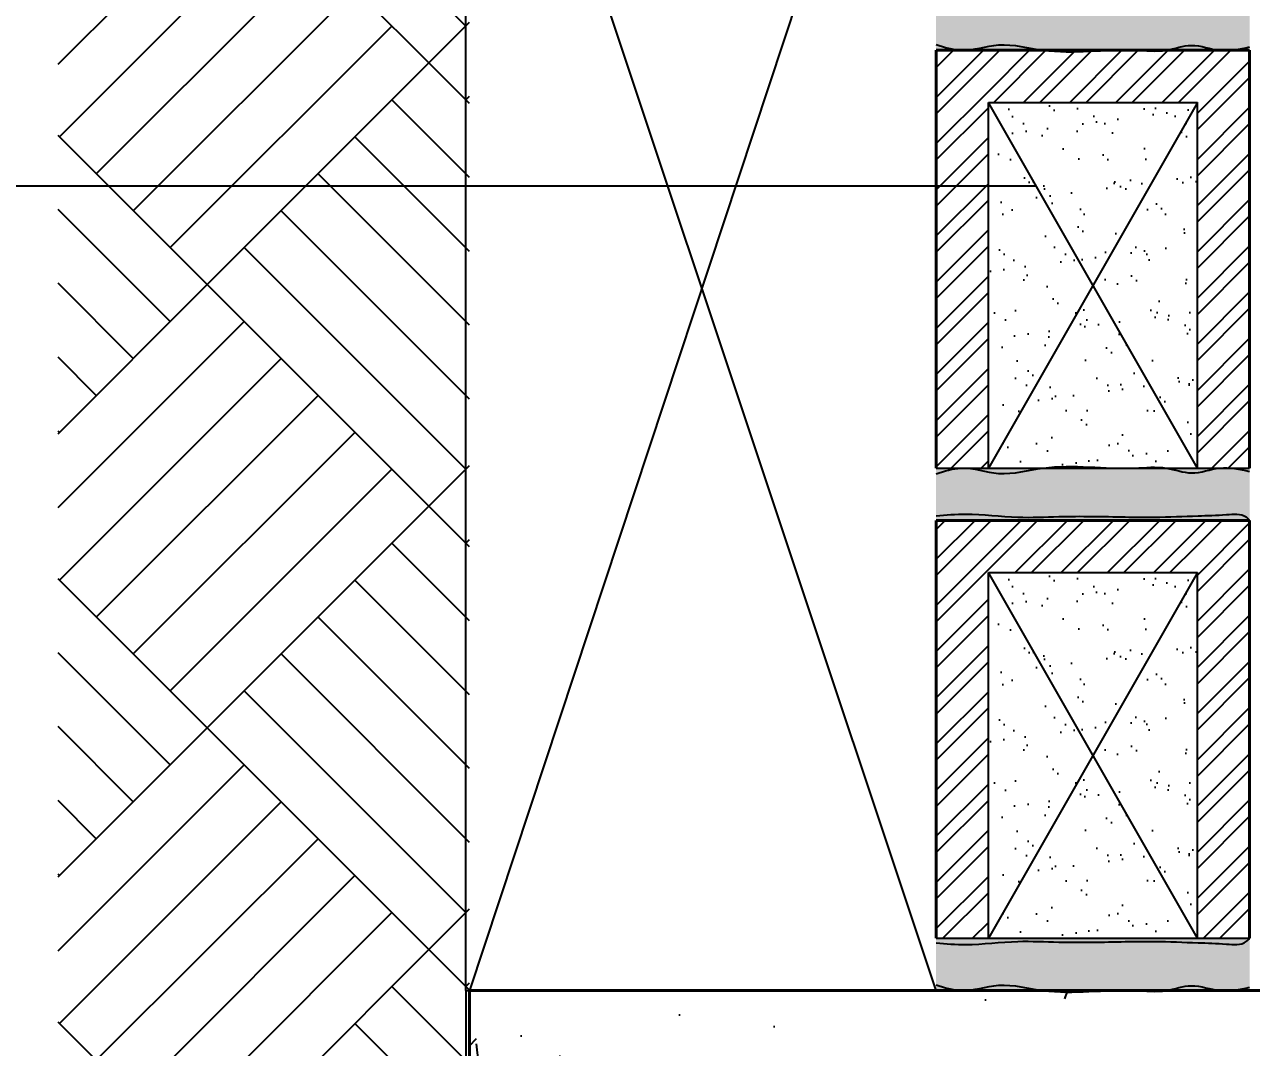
# Model space of a CAD drawing. Header units: inches. Extents: x 8351 to 42256, y 21052 to 33437.
# Drawn here: x 8616.39 to 8639.87, y 24072.47 to 24092.05 of the extents above; entities that cross this region are included whole.
import ezdxf

# ---------------------------------------------------------------- set-up
doc = ezdxf.new("R2010")
doc.units = ezdxf.units.IN
doc.header["$MEASUREMENT"] = 0
doc.styles.add('AEP', font='swisscl.ttf')
doc.dimstyles.new('IB-1', dxfattribs={"dimscale": 46, "dimtxt": 0.18, "dimasz": 0.1, "dimexe": 0.15, "dimexo": 0.0625, "dimgap": 0.09, "dimtad": 1, "dimdec": 0, "dimzin": 0, "dimdsep": 46, "dimlunit": 4, "dimtxsty": 'AEP', "dimblk": 'ARCHTICK', "dimcen": 0.09, "dimdle": 0.15, "dimclrd": 8, "dimclre": 8, "dimadec": 0, "dimazin": 0, "dimtfac": 1, "dimtdec": 0, "dimtix": 1, "dimtmove": 2, "dimatfit": 3, "dimfxl": 1, "dimtolj": 1, "dimtzin": 0, "dimarcsym": 0})
pattern_1 = [(45, (-148085.0097662437, 22322.45773360346), (-0.4419417382415922, 0.4419417382415922), []), (45, (-148085.0097662437, 22322.77023360346), (-0.4419417382415922, 0.4419417382415922), [])]

# ---------------------------------------------------------------- blocks, each defined once
blk = doc.blocks.new('_ArchTick')
at = {"color": 0, "linetype": 'ByBlock', "const_width": 0.15}
blk.add_lwpolyline([(-0.5, -0.5), (0.5, 0.5)], dxfattribs=at)
blk = doc.blocks.new('*D515')
at = {"color": 8, "lineweight": -2, "transparency": 16777216}
for p, q in [((8633.838536852714, 24070.68794799296), (8633.838536852714, 24039.09357307981)), ((8624.838536852714, 24061.68794799296), (8624.838536852714, 24039.09357307981)), ((8624.838536852714, 24045.99357307981), (8620.238536852714, 24045.99357307981)), ((8624.838536852714, 24045.99357307981), (8633.838536852714, 24045.99357307981)), ((8633.838536852714, 24045.99357307981), (8638.438536852715, 24045.99357307981))]:
    blk.add_line(p, q, dxfattribs=at)
at = {"layer": 'Defpoints', "color": 0, "transparency": 16777216}
for p in [(8633.838536852714, 24073.56294799296), (8624.838536852714, 24064.56294799296), (8633.838536852714, 24045.99357307981)]:
    blk.add_point(p, dxfattribs=at)
at = {"color": 8, "lineweight": -2, "transparency": 16777216, "xscale": 4.600000000000001, "yscale": 4.600000000000001, "zscale": 4.600000000000001}
blk.add_blockref('_ArchTick', (8624.838536852714, 24045.99357307981), dxfattribs=at)
at = {"color": 8, "lineweight": -2, "transparency": 16777216, "xscale": 4.600000000000001, "yscale": 4.600000000000001, "zscale": 4.600000000000001, "rotation": 180}
blk.add_blockref('_ArchTick', (8633.838536852714, 24045.99357307981), dxfattribs=at)
at = {"color": 0, "transparency": 16777216, "insert": (8629.338536852714, 24052.48933979017), "char_height": 4.600000000000001, "attachment_point": 5, "style": 'AEP'}
blk.add_mtext('\\A1;10"', dxfattribs=at)
blk = doc.blocks.new('*D516')
at = {"color": 8, "lineweight": -2, "transparency": 16777216}
for p, q in [((8633.838536852714, 24070.68794799296), (8633.838536852714, 24039.09357307981)), ((8639.838536852714, 24070.75109190567), (8639.838536852714, 24039.09357307981)), ((8633.838536852714, 24045.99357307981), (8629.238536852714, 24045.99357307981)), ((8633.838536852714, 24045.99357307981), (8639.838536852714, 24045.99357307981)), ((8639.838536852714, 24045.99357307981), (8644.438536852715, 24045.99357307981))]:
    blk.add_line(p, q, dxfattribs=at)
at = {"layer": 'Defpoints', "color": 0, "transparency": 16777216}
for p in [(8639.838536852714, 24073.62609190567), (8633.838536852714, 24073.56294799296), (8639.838536852714, 24045.99357307981)]:
    blk.add_point(p, dxfattribs=at)
at = {"color": 8, "lineweight": -2, "transparency": 16777216, "xscale": 4.600000000000001, "yscale": 4.600000000000001, "zscale": 4.600000000000001}
blk.add_blockref('_ArchTick', (8633.838536852714, 24045.99357307981), dxfattribs=at)
at = {"color": 8, "lineweight": -2, "transparency": 16777216, "xscale": 4.600000000000001, "yscale": 4.600000000000001, "zscale": 4.600000000000001, "rotation": 180}
blk.add_blockref('_ArchTick', (8639.838536852714, 24045.99357307981), dxfattribs=at)
at = {"color": 0, "transparency": 16777216, "insert": (8636.838536852714, 24052.48933979017), "char_height": 4.600000000000001, "attachment_point": 5, "style": 'AEP'}
blk.add_mtext('\\A1;6"', dxfattribs=at)
blk = doc.blocks.new('*D517')
at = {"color": 8, "lineweight": -2, "transparency": 16777216}
for p, q in [((8639.838536852714, 24070.75109190567), (8639.838536852714, 24039.09357307981)), ((8648.838536852714, 24070.68794799296), (8648.838536852714, 24039.09357307981)), ((8639.838536852714, 24045.99357307981), (8635.238536852714, 24045.99357307981)), ((8639.838536852714, 24045.99357307981), (8648.838536852714, 24045.99357307981)), ((8648.838536852714, 24045.99357307981), (8653.438536852715, 24045.99357307981))]:
    blk.add_line(p, q, dxfattribs=at)
at = {"layer": 'Defpoints', "color": 0, "transparency": 16777216}
for p in [(8639.838536852714, 24073.62609190567), (8648.838536852714, 24073.56294799296), (8648.838536852714, 24045.99357307981)]:
    blk.add_point(p, dxfattribs=at)
at = {"color": 8, "lineweight": -2, "transparency": 16777216, "xscale": 4.600000000000001, "yscale": 4.600000000000001, "zscale": 4.600000000000001}
blk.add_blockref('_ArchTick', (8639.838536852714, 24045.99357307981), dxfattribs=at)
at = {"color": 8, "lineweight": -2, "transparency": 16777216, "xscale": 4.600000000000001, "yscale": 4.600000000000001, "zscale": 4.600000000000001, "rotation": 180}
blk.add_blockref('_ArchTick', (8648.838536852714, 24045.99357307981), dxfattribs=at)
at = {"color": 0, "transparency": 16777216, "insert": (8644.338536852714, 24052.48933979017), "char_height": 4.600000000000001, "attachment_point": 5, "style": 'AEP'}
blk.add_mtext('\\A1;10"', dxfattribs=at)

msp = doc.modelspace()

# ---------------------------------------------------------------- hatches: boundary and pattern name
h = msp.add_hatch()
h.set_pattern_fill('AR-PARQ1', color=8, scale=0.5, angle=45, style=0)
h.set_pattern_definition([(45.00000000000001, (17648.22079408795, 92622.68794799299), (8.485281374238571, 8.881784197001252e-16), [6, -6]), (45.00000000000001, (17647.51368730676, 92623.39505477418), (8.485281374238571, 8.881784197001252e-16), [6, -6]), (45.00000000000001, (17646.80658052557, 92624.10216155538), (8.485281374238571, 8.881784197001252e-16), [6, -6]), (45.00000000000001, (17646.09947374438, 92624.80926833657), (8.485281374238571, 8.881784197001252e-16), [6, -6]), (45.00000000000001, (17645.39236696318, 92625.51637511776), (8.485281374238571, 8.881784197001252e-16), [6, -6]), (45.00000000000001, (17644.68526018199, 92626.22348189895), (8.485281374238571, 8.881784197001252e-16), [6, -6]), (45.00000000000001, (17643.9781534008, 92626.93058868014), (8.485281374238571, 8.881784197001252e-16), [6, -6]), (135, (17652.46343477511, 92626.93058868014), (-8.485281374238571, -8.881784197001252e-16), [6, -6]), (135, (17653.1705415563, 92627.63769546134), (-8.485281374238571, -8.881784197001252e-16), [6, -6]), (135, (17653.87764833749, 92628.34480224253), (-8.485281374238571, -8.881784197001252e-16), [6, -6]), (135, (17654.58475511868, 92629.05190902372), (-8.485281374238571, -8.881784197001252e-16), [6, -6]), (135, (17655.29186189987, 92629.75901580491), (-8.485281374238571, -8.881784197001252e-16), [6, -6]), (135, (17655.99896868107, 92630.4661225861), (-8.485281374238571, -8.881784197001252e-16), [6, -6]), (135, (17656.70607546226, 92631.1732293673), (-8.485281374238571, -8.881784197001252e-16), [6, -6])])
h.paths.add_polyline_path([(8617.03329408795, 24094.12544799296), (8624.90829408795, 24094.12544799296), (8624.90829408795, 24067.31294799296), (8617.03329408795, 24067.31294799296)])
h = msp.add_hatch()
h.set_pattern_fill('ESCHER', color=8, scale=0.2, style=0)
h.set_pattern_definition([(59.99999999999999, (-148085.0097662437, 22301.45773360346), (-0.2399999999062395, -5.413260950604126e-11), [0.22, -0.02]), (180, (-148085.0097662437, 22301.45773360346), (0.12, -0.2078460968), [0.22, -0.02]), (300.0000000000001, (-148085.0097662437, 22301.45773360346), (0.2399999999062395, -5.413260950604126e-11), [0.22, -0.02]), (59.99999999999999, (-148084.9897662432, 22301.45773360346), (-0.2399999999062395, -5.413260950604126e-11), [0.04000000000000001, -0.2]), (300.0000000000001, (-148084.9897662432, 22301.45773360346), (0.2399999999062395, -5.413260950604126e-11), [0.04000000000000001, -0.2]), (59.99999999999999, (-148085.0197662435, 22301.47505411159), (-0.2399999999062395, -5.413260950604126e-11), [0.04000000000000001, -0.2]), (180, (-148085.0197662435, 22301.47505411159), (0.12, -0.2078460968), [0.04000000000000001, -0.2]), (300.0000000000001, (-148085.0197662435, 22301.44041309532), (0.2399999999062395, -5.413260950604126e-11), [0.04000000000000001, -0.2]), (180, (-148085.0197662435, 22301.44041309532), (0.12, -0.2078460968), [0.04000000000000001, -0.2]), (59.99999999999999, (-148085.0897662438, 22301.45773360346), (-0.2399999999062395, -5.413260950604126e-11), [0.04000000000000001, -0.2]), (300.0000000000001, (-148085.0897662438, 22301.45773360346), (0.2399999999062395, -5.413260950604126e-11), [0.04000000000000001, -0.2]), (59.99999999999999, (-148084.9697662437, 22301.38845157137), (-0.2399999999062395, -5.413260950604126e-11), [0.04000000000000001, -0.2]), (180, (-148084.9697662437, 22301.38845157137), (0.12, -0.2078460968), [0.04000000000000001, -0.2]), (300.0000000000001, (-148084.9697662437, 22301.52701563554), (0.2399999999062395, -5.413260950604126e-11), [0.04000000000000001, -0.2]), (180, (-148084.9697662437, 22301.52701563554), (0.12, -0.2078460968), [0.04000000000000001, -0.2]), (0, (-148084.9697662437, 22301.49237461973), (-0.12, 0.2078460968), [0.14, -0.1]), (0, (-148084.9697662437, 22301.42309258718), (-0.12, 0.2078460968), [0.14, -0.1]), (120, (-148084.9997662439, 22301.50969512787), (-0.2399999999062395, 5.413269832388323e-11), [0.139999999999998, -0.09999999999999899]), (120, (-148085.0597662435, 22301.47505411159), (-0.2399999999062395, 5.413269832388323e-11), [0.139999999999998, -0.09999999999999899]), (240, (-148085.0597662435, 22301.44041309532), (0.1199999999062394, -0.2078460968541327), [0.14, -0.1]), (240, (-148084.9997662439, 22301.40577207951), (0.1199999999062394, -0.2078460968541327), [0.14, -0.1])])
edge = h.paths.add_edge_path()
edge.add_spline(control_points=[(8639.838536852714, 24092.56294799296), (8639.8173138506, 24092.53959956745), (8639.708791165356, 24092.42020864392), (8639.322188912634, 24092.46500759598), (8638.762419989076, 24092.47755776791), (8638.106710941274, 24092.50848277405), (8637.220764672127, 24092.49537939092), (8636.348246723157, 24092.47310276495), (8635.330024348315, 24092.52952081783), (8634.548939964478, 24092.41711908372), (8634.027401470323, 24092.45829945224), (8633.838536852714, 24092.47321209012)], knot_values=[0, 0, 0, 0, 0.09269881097107557, 0.4740104074243838, 1.017993143595406, 1.851571663378173, 2.411219109026905, 3.683532794642607, 4.466243239001887, 5.465456502621301, 6.032726868925216, 6.032726868925216, 6.032726868925216, 6.032726868925216], degree=3, periodic=0)
edge.add_line((8633.838536852714, 24092.47321209012), (8633.838536852714, 24091.67146837318))
edge.add_spline(control_points=[(8633.838536852714, 24091.67146837318), (8633.997491786, 24091.62008298867), (8634.156446720217, 24091.56869760461), (8634.316972131584, 24091.56294799296)], knot_values=[0, 0, 0, 0, 0.4905884110814394, 0.4905884110814394, 0.4905884110814394, 0.4905884110890959], degree=3, periodic=0)
edge.add_spline(control_points=[(8634.316972131584, 24091.56294799296), (8634.554071707395, 24091.55445568988), (8635.079748563212, 24091.75348436533), (8635.603046215814, 24091.60157162583), (8635.887813811865, 24091.56294799296)], knot_values=[0.4905884110814394, 0.4905884110814394, 0.4905884110814394, 0.4905884110890959, 1.21519831769307, 2.074247133455103, 2.07424713345554, 2.07424713345554, 2.07424713345554], degree=3, periodic=0)
edge.add_line((8635.887813811865, 24091.56294799296), (8637.219346484844, 24091.56294799296))
edge.add_spline(control_points=[(8637.219346484844, 24091.56294799296), (8637.360811741766, 24091.56753425326), (8637.502423532982, 24091.56899045155), (8637.644158465531, 24091.56294799296)], knot_values=[3.407322677643481, 3.407322677643481, 3.407322677643481, 3.407322677643481, 3.830591787237537, 3.830591787245581, 3.830591787245581, 3.830591787245581], degree=3, periodic=0)
edge.add_line((8637.644158465531, 24091.56294799296), (8638.24376403701, 24091.56294799296))
edge.add_spline(control_points=[(8638.243764037941, 24091.56294799296), (8638.405478499573, 24091.58924805306), (8638.743386646476, 24091.72390991895), (8639.08462097377, 24091.58204878241), (8639.26559186608, 24091.56294799296)], knot_values=[4.430197358948973, 4.430197358950231, 4.430197358950231, 4.430197358950231, 4.920430728048533, 5.468446856193365, 5.468446856193365, 5.468446856193365, 5.46844685649766], degree=3, periodic=0)
edge.add_line((8639.26559186608, 24091.56294799296), (8639.478140805591, 24091.56294799296))
edge.add_spline(control_points=[(8639.478140805591, 24091.56294799296), (8639.598115758714, 24091.5737878748), (8639.718326305714, 24091.59993989047), (8639.838536852714, 24091.62609190567)], knot_values=[5.682645937467131, 5.682645937467131, 5.682645937467131, 5.682645937467131, 6.044860867008448, 6.044860867008448, 6.044860867008448, 6.044860867008448], degree=3, periodic=0)
edge.add_line((8639.838536852714, 24091.62609190567), (8639.838536852714, 24092.56294799296))
h = msp.add_hatch(color=7)
edge = h.paths.add_edge_path()
edge.add_line((8639.838536852714, 24092.56294799296), (8633.838536852714, 24092.56294799296))
edge.add_line((8633.838536852714, 24092.56294799296), (8633.838536852714, 24092.47321208965))
edge.add_spline(control_points=[(8633.838536852714, 24092.47321209012), (8634.027401470323, 24092.45829945224), (8634.548939964478, 24092.41711908372), (8635.330024348315, 24092.52952081783), (8636.348246723157, 24092.47310276495), (8637.220764672127, 24092.49537939092), (8638.106710941274, 24092.50848277405), (8638.762419989076, 24092.47755776791), (8639.322188912634, 24092.46500759598), (8639.708791165356, 24092.42020864392), (8639.8173138506, 24092.53959956745), (8639.838536852714, 24092.56294799296)], knot_values=[0, 0, 0, 0, 0.5672703663039161, 1.56648362992333, 2.349194074282609, 3.621507759898311, 4.181155205547044, 5.01473372532981, 5.558716461500833, 5.940028057954141, 6.032726868925216, 6.032726868925216, 6.032726868925216, 6.032726868925216], degree=3, periodic=0)
edge = h.paths.add_edge_path()
edge.add_spline(control_points=[(8635.887813811865, 24091.56294799296), (8635.603046215814, 24091.60157162583), (8635.079748563212, 24091.75348436533), (8634.554071707395, 24091.55445568988), (8634.316972131584, 24091.56294799296)], knot_values=[0.4905884110814394, 0.4905884110814394, 0.4905884110814394, 0.4905884110818768, 1.34963722684391, 2.074247133447884, 2.07424713345554, 2.07424713345554, 2.07424713345554], degree=3, periodic=0)
edge.add_line((8634.316972131584, 24091.56294799296), (8635.887813811865, 24091.56294799296))
edge = h.paths.add_edge_path()
edge.add_spline(control_points=[(8634.316972131584, 24091.56294799296), (8634.156446720217, 24091.56869760461), (8633.997491786, 24091.62008298867), (8633.838536852714, 24091.67146837318)], knot_values=[0, 7.656486555873698e-12, 7.656486555873698e-12, 7.656486555873698e-12, 0.4905884110890959, 0.4905884110890959, 0.4905884110890959, 0.4905884110890959], degree=3, periodic=0)
edge.add_line((8633.838536852714, 24091.67146837318), (8633.838536852714, 24091.56294799343))
edge.add_line((8633.838536852714, 24091.56294799296), (8634.316972131584, 24091.56294799296))
edge = h.paths.add_edge_path()
edge.add_spline(control_points=[(8639.26559186608, 24091.56294799296), (8639.08462097377, 24091.58204878241), (8638.743386646476, 24091.72390991895), (8638.405478499573, 24091.58924805306), (8638.243764037941, 24091.56294799296)], knot_values=[4.430197358948973, 4.430197359253269, 4.430197359253269, 4.430197359253269, 4.978213487398101, 5.468446856496403, 5.468446856496403, 5.468446856496403, 5.46844685649766], degree=3, periodic=0)
edge.add_line((8638.243764037941, 24091.56294799296), (8639.26559186608, 24091.56294799296))
edge = h.paths.add_edge_path()
edge.add_spline(control_points=[(8639.838536852714, 24091.62609190567), (8639.718326305714, 24091.59993989047), (8639.598115758714, 24091.5737878748), (8639.478140805591, 24091.56294799296)], knot_values=[5.682645937467131, 5.682645937467131, 5.682645937467131, 5.682645937467131, 6.044860867008448, 6.044860867008448, 6.044860867008448, 6.044860867008448], degree=3, periodic=0)
edge.add_line((8639.478140805591, 24091.56294799296), (8639.838536852714, 24091.56294799296))
edge.add_line((8639.838536852714, 24091.56294799296), (8639.838536852714, 24091.62609190567))
h = msp.add_hatch()
h.set_pattern_fill('STEEL', color=1, scale=5, style=0)
h.set_pattern_definition(pattern_1)
h.paths.add_polyline_path([(8638.838536852714, 24083.56294799296), (8639.838536852714, 24083.56294799296), (8639.838536852714, 24091.56294799296), (8638.838536852714, 24091.56294799296)])
h.paths.add_polyline_path([(8634.838536852714, 24091.56294799296), (8633.838536852714, 24091.56294799296), (8633.838536852714, 24083.56294799296), (8634.838536852714, 24083.56294799296)])
h = msp.add_hatch()
h.set_pattern_fill('STEEL', color=1, scale=5, style=0)
h.set_pattern_definition(pattern_1)
h.paths.add_polyline_path([(8638.838536852714, 24090.56294799296), (8638.838536852714, 24091.56294799296), (8634.838536852714, 24091.56294799296), (8634.838536852714, 24090.56294799296)])
h = msp.add_hatch()
h.set_pattern_fill('AR-SAND', color=8, scale=0.5, style=0)
h.set_pattern_definition([(37.50000000000001, (-148124.8735433373, 22292.0616907615), (-0.03149667905480408, 0.9634118845065793), [0, -0.76, 0, -0.85, 0, -0.8125]), (7.499999999999999, (-148124.8735433373, 22292.0616907615), (0.8848883526338636, 1.41107303261487), [0, -0.41, 0, -0.685, 0, -0.2625]), (327.5, (-148125.4885433366, 22292.0616907615), (1.557070930875748, 0.002829526768482249), [0, -0.25, 0, -0.9, 0, -1.175]), (317.5, (-148125.4885433366, 22292.0616907615), (1.503063302286147, 0.4388377824671246), [0, -0.125, 0, -0.59, 0, -0.675])])
h.paths.add_polyline_path([(8634.838536852714, 24083.56294799296), (8638.838536852714, 24083.56294799296), (8638.838536852714, 24090.56294799296), (8634.838536852714, 24090.56294799296)])
h = msp.add_hatch()
h.set_pattern_fill('ESCHER', color=8, scale=0.2, style=0)
h.set_pattern_definition([(300.0000000000001, (-148085.0097662437, 25873.66816238247), (-0.2399999999062395, 5.413260950604126e-11), [0.22, -0.02]), (180, (-148085.0097662437, 25873.66816238247), (0.12, 0.2078460968), [0.22, -0.02]), (59.99999999999999, (-148085.0097662437, 25873.66816238247), (0.2399999999062395, 5.413260950604126e-11), [0.22, -0.02]), (300.0000000000001, (-148084.9897662432, 25873.66816238247), (-0.2399999999062395, 5.413260950604126e-11), [0.04000000000000001, -0.2]), (59.99999999999999, (-148084.9897662432, 25873.66816238247), (0.2399999999062395, 5.413260950604126e-11), [0.04000000000000001, -0.2]), (300.0000000000001, (-148085.0197662435, 25873.6508418748), (-0.2399999999062395, 5.413260950604126e-11), [0.04000000000000001, -0.2]), (180, (-148085.0197662435, 25873.6508418748), (0.12, 0.2078460968), [0.04000000000000001, -0.2]), (59.99999999999999, (-148085.0197662435, 25873.68548289061), (0.2399999999062395, 5.413260950604126e-11), [0.04000000000000001, -0.2]), (180, (-148085.0197662435, 25873.68548289061), (0.12, 0.2078460968), [0.04000000000000001, -0.2]), (300.0000000000001, (-148085.0897662438, 25873.66816238247), (-0.2399999999062395, 5.413260950604126e-11), [0.04000000000000001, -0.2]), (59.99999999999999, (-148085.0897662438, 25873.66816238247), (0.2399999999062395, 5.413260950604126e-11), [0.04000000000000001, -0.2]), (300.0000000000001, (-148084.9697662437, 25873.73744441502), (-0.2399999999062395, 5.413260950604126e-11), [0.04000000000000001, -0.2]), (180, (-148084.9697662437, 25873.73744441502), (0.12, 0.2078460968), [0.04000000000000001, -0.2]), (59.99999999999999, (-148084.9697662437, 25873.59888035039), (0.2399999999062395, 5.413260950604126e-11), [0.04000000000000001, -0.2]), (180, (-148084.9697662437, 25873.59888035039), (0.12, 0.2078460968), [0.04000000000000001, -0.2]), (0, (-148084.9697662437, 25873.63352136666), (-0.12, -0.2078460968), [0.14, -0.1]), (0, (-148084.9697662437, 25873.70280339874), (-0.12, -0.2078460968), [0.14, -0.1]), (240, (-148084.9997662439, 25873.61620085852), (-0.2399999999062395, -5.413269832388323e-11), [0.1399999999999999, -0.09999999999999998]), (240, (-148085.0597662435, 25873.6508418748), (-0.2399999999062395, -5.413269832388323e-11), [0.1399999999999999, -0.09999999999999998]), (120, (-148085.0597662435, 25873.68548289061), (0.1199999999062394, 0.2078460968541327), [0.1399999999999992, -0.0999999999999996]), (120, (-148084.9997662439, 25873.72012390688), (0.1199999999062394, 0.2078460968541327), [0.1399999999999992, -0.0999999999999996])])
edge = h.paths.add_edge_path()
edge.add_spline(control_points=[(8639.838536852714, 24082.56294799296), (8639.8173138506, 24082.58629641848), (8639.708791165356, 24082.70568734247), (8639.322188912634, 24082.66088839041), (8638.762419989076, 24082.64833821848), (8638.106710941274, 24082.61741321188), (8637.220764672127, 24082.63051659547), (8636.348246723157, 24082.65279322144), (8635.330024348315, 24082.59637516856), (8634.548939964478, 24082.70877690267), (8634.027401470323, 24082.66759653369), (8633.838536852714, 24082.65268389627)], knot_values=[0, 0, 0, 0, 0.09269881097107557, 0.4740104074243838, 1.017993143595406, 1.851571663378173, 2.411219109026905, 3.683532794642607, 4.466243239001887, 5.465456502621301, 6.032726868925216, 6.032726868925216, 6.032726868925216, 6.032726868925216], degree=3, periodic=0)
edge.add_line((8633.838536852714, 24082.65268389627), (8633.838536852714, 24083.45442761321))
edge.add_spline(control_points=[(8633.838536852714, 24083.45442761321), (8633.997491786, 24083.50581299726), (8634.156446720217, 24083.55719838131), (8634.316972131584, 24083.56294799296)], knot_values=[0, 0, 0, 0, 0.4905884110814394, 0.4905884110814394, 0.4905884110814394, 0.4905884110890959], degree=3, periodic=0)
edge.add_spline(control_points=[(8634.316972131584, 24083.56294799296), (8634.554071707395, 24083.57144029604), (8635.079748563212, 24083.3724116206), (8635.603046215814, 24083.5243243601), (8635.887813811865, 24083.56294799296)], knot_values=[0.4905884110814394, 0.4905884110814394, 0.4905884110814394, 0.4905884110890959, 1.21519831769307, 2.074247133455103, 2.07424713345554, 2.07424713345554, 2.07424713345554], degree=3, periodic=0)
edge.add_line((8635.887813811865, 24083.56294799296), (8637.219346484844, 24083.56294799296))
edge.add_spline(control_points=[(8637.219346484844, 24083.56294799296), (8637.360811741766, 24083.55836173313), (8637.502423532982, 24083.55690553485), (8637.644158465531, 24083.56294799296)], knot_values=[3.407322677643481, 3.407322677643481, 3.407322677643481, 3.407322677643481, 3.830591787237537, 3.830591787245581, 3.830591787245581, 3.830591787245581], degree=3, periodic=0)
edge.add_line((8637.644158465531, 24083.56294799296), (8638.24376403701, 24083.56294799296))
edge.add_spline(control_points=[(8638.243764037941, 24083.56294799296), (8638.405478499573, 24083.53664793287), (8638.743386646476, 24083.40198606745), (8639.08462097377, 24083.54384720398), (8639.26559186608, 24083.56294799296)], knot_values=[4.430197358948973, 4.430197358950231, 4.430197358950231, 4.430197358950231, 4.920430728048533, 5.468446856193365, 5.468446856193365, 5.468446856193365, 5.46844685649766], degree=3, periodic=0)
edge.add_line((8639.26559186608, 24083.56294799296), (8639.478140805591, 24083.56294799296))
edge.add_spline(control_points=[(8639.478140805591, 24083.56294799296), (8639.598115758714, 24083.55210811159), (8639.718326305714, 24083.52595609592), (8639.838536852714, 24083.49980408026)], knot_values=[5.682645937467131, 5.682645937467131, 5.682645937467131, 5.682645937467131, 6.044860867008448, 6.044860867008448, 6.044860867008448, 6.044860867008448], degree=3, periodic=0)
edge.add_line((8639.838536852714, 24083.49980408026), (8639.838536852714, 24082.56294799296))
h = msp.add_hatch(color=7)
edge = h.paths.add_edge_path()
edge.add_line((8639.838536852714, 24082.56294799296), (8633.838536852714, 24082.56294799296))
edge.add_line((8633.838536852714, 24082.56294799296), (8633.838536852714, 24082.65268389627))
edge.add_spline(control_points=[(8633.838536852714, 24082.65268389627), (8634.027401470323, 24082.66759653369), (8634.548939964478, 24082.70877690267), (8635.330024348315, 24082.59637516856), (8636.348246723157, 24082.65279322144), (8637.220764672127, 24082.63051659547), (8638.106710941274, 24082.61741321188), (8638.762419989076, 24082.64833821848), (8639.322188912634, 24082.66088839041), (8639.708791165356, 24082.70568734247), (8639.8173138506, 24082.58629641848), (8639.838536852714, 24082.56294799296)], knot_values=[0, 0, 0, 0, 0.5672703663039161, 1.56648362992333, 2.349194074282609, 3.621507759898311, 4.181155205547044, 5.01473372532981, 5.558716461500833, 5.940028057954141, 6.032726868925216, 6.032726868925216, 6.032726868925216, 6.032726868925216], degree=3, periodic=0)
edge = h.paths.add_edge_path()
edge.add_spline(control_points=[(8635.887813811865, 24083.56294799296), (8635.603046215814, 24083.5243243601), (8635.079748563212, 24083.3724116206), (8634.554071707395, 24083.57144029604), (8634.316972131584, 24083.56294799296)], knot_values=[0.4905884110814394, 0.4905884110814394, 0.4905884110814394, 0.4905884110818768, 1.34963722684391, 2.074247133447884, 2.07424713345554, 2.07424713345554, 2.07424713345554], degree=3, periodic=0)
edge.add_line((8634.316972131584, 24083.56294799296), (8635.887813811865, 24083.56294799296))
edge = h.paths.add_edge_path()
edge.add_spline(control_points=[(8634.316972131584, 24083.56294799296), (8634.156446720217, 24083.55719838131), (8633.997491786, 24083.50581299726), (8633.838536852714, 24083.45442761321)], knot_values=[0, 7.656486555873698e-12, 7.656486555873698e-12, 7.656486555873698e-12, 0.4905884110890959, 0.4905884110890959, 0.4905884110890959, 0.4905884110890959], degree=3, periodic=0)
edge.add_line((8633.838536852714, 24083.45442761321), (8633.838536852714, 24083.56294799296))
edge.add_line((8633.838536852714, 24083.56294799296), (8634.316972131584, 24083.56294799296))
edge = h.paths.add_edge_path()
edge.add_spline(control_points=[(8639.26559186608, 24083.56294799296), (8639.08462097377, 24083.54384720398), (8638.743386646476, 24083.40198606745), (8638.405478499573, 24083.53664793287), (8638.243764037941, 24083.56294799296)], knot_values=[4.430197358948973, 4.430197359253269, 4.430197359253269, 4.430197359253269, 4.978213487398101, 5.468446856496403, 5.468446856496403, 5.468446856496403, 5.46844685649766], degree=3, periodic=0)
edge.add_line((8638.243764037941, 24083.56294799296), (8639.26559186608, 24083.56294799296))
edge = h.paths.add_edge_path()
edge.add_spline(control_points=[(8639.838536852714, 24083.49980408026), (8639.718326305714, 24083.52595609592), (8639.598115758714, 24083.55210811159), (8639.478140805591, 24083.56294799296)], knot_values=[5.682645937467131, 5.682645937467131, 5.682645937467131, 5.682645937467131, 6.044860867008448, 6.044860867008448, 6.044860867008448, 6.044860867008448], degree=3, periodic=0)
edge.add_line((8639.478140805591, 24083.56294799296), (8639.838536852714, 24083.56294799296))
edge.add_line((8639.838536852714, 24083.56294799296), (8639.838536852714, 24083.49980408026))
h = msp.add_hatch()
h.set_pattern_fill('STEEL', color=1, scale=5, style=0)
h.set_pattern_definition(pattern_1)
h.paths.add_polyline_path([(8638.838536852714, 24074.56294799296), (8639.838536852714, 24074.56294799296), (8639.838536852714, 24082.56294799296), (8638.838536852714, 24082.56294799296)])
h.paths.add_polyline_path([(8634.838536852714, 24082.56294799296), (8633.838536852714, 24082.56294799296), (8633.838536852714, 24074.56294799296), (8634.838536852714, 24074.56294799296)])
h = msp.add_hatch()
h.set_pattern_fill('STEEL', color=1, scale=5, style=0)
h.set_pattern_definition(pattern_1)
h.paths.add_polyline_path([(8638.838536852714, 24081.56294799296), (8638.838536852714, 24082.56294799296), (8634.838536852714, 24082.56294799296), (8634.838536852714, 24081.56294799296)])
h = msp.add_hatch()
h.set_pattern_fill('AR-SAND', color=8, scale=0.5, style=0)
h.set_pattern_definition([(37.50000000000001, (-148124.8735433373, 22283.0616907615), (-0.03149667905480408, 0.9634118845065793), [0, -0.76, 0, -0.85, 0, -0.8125]), (7.499999999999999, (-148124.8735433373, 22283.0616907615), (0.8848883526338636, 1.41107303261487), [0, -0.41, 0, -0.685, 0, -0.2625]), (327.5, (-148125.4885433366, 22283.0616907615), (1.557070930875748, 0.002829526768482249), [0, -0.25, 0, -0.9, 0, -1.175]), (317.5, (-148125.4885433366, 22283.0616907615), (1.503063302286147, 0.4388377824671246), [0, -0.125, 0, -0.59, 0, -0.675])])
h.paths.add_polyline_path([(8634.838536852714, 24074.56294799296), (8638.838536852714, 24074.56294799296), (8638.838536852714, 24081.56294799296), (8634.838536852714, 24081.56294799296)])
h = msp.add_hatch()
h.set_pattern_fill('ESCHER', color=8, scale=0.2, style=0)
h.set_pattern_definition([(59.99999999999999, (-148085.0097662437, 22283.45773360346), (-0.2399999999062395, -5.413260950604126e-11), [0.22, -0.02]), (180, (-148085.0097662437, 22283.45773360346), (0.12, -0.2078460968), [0.22, -0.02]), (300.0000000000001, (-148085.0097662437, 22283.45773360346), (0.2399999999062395, -5.413260950604126e-11), [0.22, -0.02]), (59.99999999999999, (-148084.9897662432, 22283.45773360346), (-0.2399999999062395, -5.413260950604126e-11), [0.04000000000000001, -0.2]), (300.0000000000001, (-148084.9897662432, 22283.45773360346), (0.2399999999062395, -5.413260950604126e-11), [0.04000000000000001, -0.2]), (59.99999999999999, (-148085.0197662435, 22283.47505411159), (-0.2399999999062395, -5.413260950604126e-11), [0.04000000000000001, -0.2]), (180, (-148085.0197662435, 22283.47505411159), (0.12, -0.2078460968), [0.04000000000000001, -0.2]), (300.0000000000001, (-148085.0197662435, 22283.44041309532), (0.2399999999062395, -5.413260950604126e-11), [0.04000000000000001, -0.2]), (180, (-148085.0197662435, 22283.44041309532), (0.12, -0.2078460968), [0.04000000000000001, -0.2]), (59.99999999999999, (-148085.0897662438, 22283.45773360346), (-0.2399999999062395, -5.413260950604126e-11), [0.04000000000000001, -0.2]), (300.0000000000001, (-148085.0897662438, 22283.45773360346), (0.2399999999062395, -5.413260950604126e-11), [0.04000000000000001, -0.2]), (59.99999999999999, (-148084.9697662437, 22283.38845157137), (-0.2399999999062395, -5.413260950604126e-11), [0.04000000000000001, -0.2]), (180, (-148084.9697662437, 22283.38845157137), (0.12, -0.2078460968), [0.04000000000000001, -0.2]), (300.0000000000001, (-148084.9697662437, 22283.52701563554), (0.2399999999062395, -5.413260950604126e-11), [0.04000000000000001, -0.2]), (180, (-148084.9697662437, 22283.52701563554), (0.12, -0.2078460968), [0.04000000000000001, -0.2]), (0, (-148084.9697662437, 22283.49237461973), (-0.12, 0.2078460968), [0.14, -0.1]), (0, (-148084.9697662437, 22283.42309258718), (-0.12, 0.2078460968), [0.14, -0.1]), (120, (-148084.9997662439, 22283.50969512787), (-0.2399999999062395, 5.413269832388323e-11), [0.139999999999998, -0.099999999999999]), (120, (-148085.0597662435, 22283.47505411159), (-0.2399999999062395, 5.413269832388323e-11), [0.139999999999998, -0.099999999999999]), (240, (-148085.0597662435, 22283.44041309532), (0.1199999999062394, -0.2078460968541327), [0.14, -0.1]), (240, (-148084.9997662439, 22283.40577207951), (0.1199999999062394, -0.2078460968541327), [0.14, -0.1])])
edge = h.paths.add_edge_path()
edge.add_spline(control_points=[(8639.838536852714, 24074.56294799296), (8639.8173138506, 24074.53959956745), (8639.708791165356, 24074.42020864392), (8639.322188912634, 24074.46500759598), (8638.762419989076, 24074.47755776791), (8638.106710941274, 24074.50848277405), (8637.220764672127, 24074.49537939092), (8636.348246723157, 24074.47310276495), (8635.330024348315, 24074.52952081783), (8634.548939964478, 24074.41711908372), (8634.027401470323, 24074.45829945224), (8633.838536852714, 24074.47321209012)], knot_values=[0, 0, 0, 0, 0.09269881097107557, 0.4740104074243838, 1.017993143595406, 1.851571663378173, 2.411219109026905, 3.683532794642607, 4.466243239001887, 5.465456502621301, 6.032726868925216, 6.032726868925216, 6.032726868925216, 6.032726868925216], degree=3, periodic=0)
edge.add_line((8633.838536852714, 24074.47321209012), (8633.838536852714, 24073.67146837318))
edge.add_spline(control_points=[(8633.838536852714, 24073.67146837318), (8633.997491786, 24073.62008298867), (8634.156446720217, 24073.56869760461), (8634.316972131584, 24073.56294799296)], knot_values=[0, 0, 0, 0, 0.4905884110814394, 0.4905884110814394, 0.4905884110814394, 0.4905884110890959], degree=3, periodic=0)
edge.add_spline(control_points=[(8634.316972131584, 24073.56294799296), (8634.554071707395, 24073.55445568988), (8635.079748563212, 24073.75348436533), (8635.603046215814, 24073.60157162583), (8635.887813811865, 24073.56294799296)], knot_values=[0.4905884110814394, 0.4905884110814394, 0.4905884110814394, 0.4905884110890959, 1.21519831769307, 2.074247133455103, 2.07424713345554, 2.07424713345554, 2.07424713345554], degree=3, periodic=0)
edge.add_line((8635.887813811865, 24073.56294799296), (8637.219346484844, 24073.56294799296))
edge.add_spline(control_points=[(8637.219346484844, 24073.56294799296), (8637.360811741766, 24073.56753425326), (8637.502423532982, 24073.56899045155), (8637.644158465531, 24073.56294799296)], knot_values=[3.407322677643481, 3.407322677643481, 3.407322677643481, 3.407322677643481, 3.830591787237537, 3.830591787245581, 3.830591787245581, 3.830591787245581], degree=3, periodic=0)
edge.add_line((8637.644158465531, 24073.56294799296), (8638.24376403701, 24073.56294799296))
edge.add_spline(control_points=[(8638.243764037941, 24073.56294799296), (8638.405478499573, 24073.58924805306), (8638.743386646476, 24073.72390991895), (8639.08462097377, 24073.58204878241), (8639.26559186608, 24073.56294799296)], knot_values=[4.430197358948973, 4.430197358950231, 4.430197358950231, 4.430197358950231, 4.920430728048533, 5.468446856193365, 5.468446856193365, 5.468446856193365, 5.46844685649766], degree=3, periodic=0)
edge.add_line((8639.26559186608, 24073.56294799296), (8639.478140805591, 24073.56294799296))
edge.add_spline(control_points=[(8639.478140805591, 24073.56294799296), (8639.598115758714, 24073.5737878748), (8639.718326305714, 24073.59993989047), (8639.838536852714, 24073.62609190567)], knot_values=[5.682645937467131, 5.682645937467131, 5.682645937467131, 5.682645937467131, 6.044860867008448, 6.044860867008448, 6.044860867008448, 6.044860867008448], degree=3, periodic=0)
edge.add_line((8639.838536852714, 24073.62609190567), (8639.838536852714, 24074.56294799296))
h = msp.add_hatch(color=7)
edge = h.paths.add_edge_path()
edge.add_line((8633.838536852714, 24074.56294799296), (8633.838536852714, 24074.47321208965))
edge.add_spline(control_points=[(8633.838536852714, 24074.47321209012), (8634.027401470323, 24074.45829945224), (8634.548939964478, 24074.41711908372), (8635.330024348315, 24074.52952081783), (8636.348246723157, 24074.47310276495), (8637.220764672127, 24074.49537939092), (8638.106710941274, 24074.50848277405), (8638.762419989076, 24074.47755776791), (8639.322188912634, 24074.46500759598), (8639.708791165356, 24074.42020864392), (8639.8173138506, 24074.53959956745), (8639.838536852714, 24074.56294799296)], knot_values=[0, 0, 0, 0, 0.5672703663039161, 1.56648362992333, 2.349194074282609, 3.621507759898311, 4.181155205547044, 5.01473372532981, 5.558716461500833, 5.940028057954141, 6.032726868925216, 6.032726868925216, 6.032726868925216, 6.032726868925216], degree=3, periodic=0)
edge.add_line((8639.838536852714, 24074.56294799296), (8633.838536852714, 24074.56294799296))
edge = h.paths.add_edge_path()
edge.add_spline(control_points=[(8635.887813811865, 24073.56294799296), (8635.603046215814, 24073.60157162583), (8635.079748563212, 24073.75348436533), (8634.554071707395, 24073.55445568988), (8634.316972131584, 24073.56294799296)], knot_values=[0.4905884110814394, 0.4905884110814394, 0.4905884110814394, 0.4905884110818768, 1.34963722684391, 2.074247133447884, 2.07424713345554, 2.07424713345554, 2.07424713345554], degree=3, periodic=0)
edge.add_line((8634.316972131584, 24073.56294799296), (8635.887813811865, 24073.56294799296))
edge = h.paths.add_edge_path()
edge.add_spline(control_points=[(8634.316972131584, 24073.56294799296), (8634.156446720217, 24073.56869760461), (8633.997491786, 24073.62008298867), (8633.838536852714, 24073.67146837318)], knot_values=[0, 7.656486555873698e-12, 7.656486555873698e-12, 7.656486555873698e-12, 0.4905884110890959, 0.4905884110890959, 0.4905884110890959, 0.4905884110890959], degree=3, periodic=0)
edge.add_line((8633.838536852714, 24073.67146837318), (8633.838536852714, 24073.56294799343))
edge.add_line((8633.838536852714, 24073.56294799296), (8634.316972131584, 24073.56294799296))
edge = h.paths.add_edge_path()
edge.add_spline(control_points=[(8639.26559186608, 24073.56294799296), (8639.08462097377, 24073.58204878241), (8638.743386646476, 24073.72390991895), (8638.405478499573, 24073.58924805306), (8638.243764037941, 24073.56294799296)], knot_values=[4.430197358948973, 4.430197359253269, 4.430197359253269, 4.430197359253269, 4.978213487398101, 5.468446856496403, 5.468446856496403, 5.468446856496403, 5.46844685649766], degree=3, periodic=0)
edge.add_line((8638.243764037941, 24073.56294799296), (8639.26559186608, 24073.56294799296))
edge = h.paths.add_edge_path()
edge.add_line((8639.838536852714, 24073.56294799296), (8639.838536852714, 24073.62609190567))
edge.add_spline(control_points=[(8639.838536852714, 24073.62609190567), (8639.718326305714, 24073.59993989047), (8639.598115758714, 24073.5737878748), (8639.478140805591, 24073.56294799296)], knot_values=[5.682645937467131, 5.682645937467131, 5.682645937467131, 5.682645937467131, 6.044860867008448, 6.044860867008448, 6.044860867008448, 6.044860867008448], degree=3, periodic=0)
edge.add_line((8639.478140805591, 24073.56294799296), (8639.838536852714, 24073.56294799296))
h = msp.add_hatch()
h.set_pattern_fill('AR-CONC', color=8, scale=0.8, style=0)
h.set_pattern_definition([(49.99999999999999, (-148085.0097662437, 22322.45773360346), (5.738081460806028, -0.5020170798607609), [0.6000000000000001, -6.600000000000001]), (355, (-148085.0097662437, 22322.45773360346), (-1.110010668904, 6.017537069600095), [0.48, -5.28]), (100.4514, (-148084.5315928034, 22322.41589888351), (4.628075053712172, 5.515516336487629), [0.5099215199999925, -5.609136895999939]), (46.18420000000002, (-148085.0097662437, 22324.05773360355), (8.537928389005156, -1.324152114632145), [0.8999999999999954, -9.899999999999926]), (96.63559999999998, (-148084.2982722831, 22323.94738714749), (7.477301644389627, 7.792942967203534), [0.7648823039999939, -8.413703999999903]), (351.1842, (-148085.0097662437, 22324.05773360355), (7.477295561069018, 7.792948807402597), [0.7200000000000001, -7.920000000000001]), (21, (-148084.2097662439, 22323.65773360364), (4.775256416947694, -3.220951125322711), [0.6000000000000001, -6.600000000000001]), (326.0000000000001, (-148084.2097662439, 22323.65773360364), (1.946522655372654, 5.801200360374825), [0.48, -5.28]), (71.4514, (-148083.8118283798, 22323.38932075564), (6.72178102865192, 2.580243973679619), [0.5099215200000001, -5.609136896]), (37.50000000000001, (-148085.0097662437, 22322.45773360346), (0.09727884253832536, 2.663150830650492), [0, -5.216, 0, -5.36, 0, -5.300000000000001]), (7.499999999999999, (-148085.0097662437, 22322.45773360346), (2.104556299537189, 3.155293695058882), [0, -3.056, 0, -5.096, 0, -2.02]), (327.5, (-148086.7937662437, 22322.45773360346), (4.270579489379273, -0.1804389738750384), [0, -2, 0, -6.24, 0, -8.28]), (317.5, (-148087.5937662435, 22322.45773360346), (4.66548935473909, 0.8008398586585411), [0, -2.6, 0, -4.144, 0, -5.88])])
edge = h.paths.add_edge_path()
edge.add_line((8648.838536852714, 24064.56294799296), (8648.838536852714, 24073.56294799296))
edge.add_line((8648.838536852714, 24073.56294799296), (8639.478140805591, 24073.56294799296))
edge.add_spline(control_points=[(8639.478140805591, 24073.56294799296), (8639.407192529854, 24073.55653773088), (8639.336326642637, 24073.55548220666), (8639.26559186608, 24073.56294799296)], knot_values=[5.468446856189439, 5.468446856189439, 5.468446856189439, 5.468446856189439, 5.682645937163133, 5.682645937471236, 5.682645937471236, 5.682645937471236], degree=3, periodic=0)
edge.add_spline(control_points=[(8638.243764037941, 24073.56294799296), (8638.04597070415, 24073.53078032823), (8637.844941026275, 24073.55438820997), (8637.644158465531, 24073.56294799296)], knot_values=[3.830591787225432, 3.830591787225432, 3.830591787225432, 3.83059178722878, 4.430197358940216, 4.43019735895224, 4.43019735895224, 4.43019735895224], degree=3, periodic=0)
edge.add_line((8637.644158465531, 24073.56294799296), (8637.219346484844, 24073.56294799296))
edge.add_spline(control_points=[(8637.219346484844, 24073.56294799296), (8636.773805172857, 24073.54850368088), (8636.32971735925, 24073.50301167814), (8635.887813811865, 24073.56294799296)], knot_values=[2.074247133455021, 2.074247133455021, 2.074247133455021, 2.074247133455021, 3.407322677670348, 3.407322677670348, 3.407322677670348, 3.407322677670349], degree=3, periodic=0)
edge.add_spline(control_points=[(8634.316972131584, 24073.56294799296), (8634.554071707395, 24073.55445568988), (8635.079748563212, 24073.75348436533), (8635.603046215814, 24073.60157162583), (8635.887813811865, 24073.56294799296)], knot_values=[0.490588411055032, 0.490588411055032, 0.490588411055032, 0.4905884110890456, 1.215198317692988, 2.074247133455021, 2.074247133455022, 2.074247133455022, 2.074247133455022], degree=3, periodic=0)
edge.add_line((8635.887813811865, 24073.56294799296), (8624.90829408795, 24073.56294799296))
edge.add_line((8624.90829408795, 24073.56294799296), (8624.90829408795, 24064.56294799296))
edge.add_line((8624.90829408795, 24064.56294799296), (8648.838536852714, 24064.56294799296))

# ---------------------------------------------------------------- linework, layer by layer
at = {"color": 7}
for p, q in [((8624.838536852714, 24073.56294799296), (8624.838536852714, 24100.56294799296)), ((8633.838536852714, 24091.56294799296), (8639.838536852714, 24091.56294799296)), ((8633.838536852714, 24083.56294799296), (8633.838536852714, 24091.56294799296)), ((8639.838536852714, 24083.56294799296), (8639.838536852714, 24091.56294799296)), ((8634.838536852714, 24090.56294799296), (8638.838536852714, 24090.56294799296)), ((8634.838536852714, 24083.56294799296), (8634.838536852714, 24090.56294799296)), ((8638.838536852714, 24083.56294799296), (8638.838536852714, 24090.56294799296)), ((8633.838536852714, 24083.56294799296), (8639.838536852714, 24083.56294799296)), ((8633.838536852714, 24082.56294799296), (8639.838536852714, 24082.56294799296)), ((8633.838536852714, 24074.56294799296), (8633.838536852714, 24082.56294799296)), ((8633.838536852714, 24082.56294799296), (8639.838536852714, 24082.56294799296)), ((8633.838536852714, 24082.56294799296), (8639.838536852714, 24082.56294799296)), ((8633.838536852714, 24082.56294799296), (8639.838536852714, 24082.56294799296)), ((8633.838536852714, 24074.56294799296), (8633.838536852714, 24082.56294799296)), ((8639.838536852714, 24074.56294799296), (8639.838536852714, 24082.56294799296)), ((8639.838536852714, 24074.56294799296), (8639.838536852714, 24082.56294799296)), ((8634.838536852714, 24081.56294799296), (8638.838536852714, 24081.56294799296)), ((8634.838536852714, 24074.56294799296), (8634.838536852714, 24081.56294799296)), ((8638.838536852714, 24074.56294799296), (8638.838536852714, 24081.56294799296)), ((8633.838536852714, 24074.56294799296), (8639.838536852714, 24074.56294799296)), ((8633.838536852714, 24074.56294799296), (8639.838536852714, 24074.56294799296)), ((8633.838536852714, 24074.56294799296), (8639.838536852714, 24074.56294799296)), ((8624.838536852714, 24073.56294799296), (8648.838536852714, 24073.56294799296)), ((8624.838536852714, 24073.56294799296), (8624.838536852714, 24064.56294799296))]:
    msp.add_line(p, q, dxfattribs=at)
at = {"color": 8}
for p, q in [((8633.838536852714, 24073.56294799296), (8624.838536852714, 24100.56294799296)), ((8633.838536852714, 24100.56294799296), (8624.90829408795, 24073.56294799296)), ((8638.838536852714, 24083.56294799296), (8634.838536852714, 24090.56294799296)), ((8638.838536852714, 24090.56294799296), (8634.838536852714, 24083.56294799296)), ((8638.838536852714, 24074.56294799296), (8634.838536852714, 24081.56294799296)), ((8638.838536852714, 24081.56294799296), (8634.838536852714, 24074.56294799296))]:
    msp.add_line(p, q, dxfattribs=at)
at = {"color": 7, "lineweight": 40}
for p, q in [((8633.838536852714, 24091.56294799296), (8639.838536852714, 24091.56294799296)), ((8633.838536852714, 24083.56294799296), (8633.838536852714, 24091.56294799296)), ((8639.838536852714, 24083.56294799296), (8639.838536852714, 24091.56294799296)), ((8633.838536852714, 24082.56294799296), (8639.838536852714, 24082.56294799296)), ((8633.838536852714, 24074.56294799296), (8633.838536852714, 24082.56294799296)), ((8639.838536852714, 24074.56294799296), (8639.838536852714, 24082.56294799296))]:
    msp.add_line(p, q, dxfattribs=at)
msp.add_line((8635.755485886451, 24088.95828718346), (8602.049585642968, 24088.95828718346))
msp.add_lwpolyline([(8624.90829408795, 24073.56294799296), (8648.838536852714, 24073.56294799296), (8648.838536852714, 24064.56294799296), (8624.90829408795, 24064.56294799296)], close=True, dxfattribs=at)
at = {"color": 7}
for points in [[(8633.838536852714, 24091.67146837318), (8634.316972131584, 24091.56294799296), (8635.034625050355, 24091.66311687583), (8635.887813811865, 24091.56294799296), (8637.644158465531, 24091.56294799296), (8638.243764037941, 24091.56294799296), (8638.725322262128, 24091.65476537895), (8639.26559186608, 24091.56294799296), (8639.838536852714, 24091.62609190567)], [(8633.838536852714, 24083.45442761321), (8634.316972131584, 24083.56294799296), (8635.034625050355, 24083.46277911009), (8635.887813811865, 24083.56294799296), (8637.644158465531, 24083.56294799296), (8638.243764037941, 24083.56294799296), (8638.725322262128, 24083.47113060745), (8639.26559186608, 24083.56294799296), (8639.838536852714, 24083.49980408026)], [(8633.838536852714, 24082.65268389627), (8634.405039200303, 24082.6821925191), (8635.40250805274, 24082.62317527345), (8636.18511824098, 24082.63570251901), (8637.457406313833, 24082.62762940515), (8638.017038181168, 24082.62345365647), (8638.850240089674, 24082.6485081476), (8639.393632638943, 24082.67384102222), (8639.772133656521, 24082.62762940515), (8639.838536852714, 24082.56294799296)], [(8633.838536852714, 24074.47321209012), (8634.405039200303, 24074.44370346682), (8635.40250805274, 24074.50272071295), (8636.18511824098, 24074.49019346738), (8637.457406313833, 24074.49826658124), (8638.017038181168, 24074.50244232945), (8638.850240089674, 24074.47738783833), (8639.393632638943, 24074.45205496417), (8639.772133656521, 24074.49826658124), (8639.838536852714, 24074.56294799296)], [(8633.838536852714, 24073.67146837318), (8634.316972131584, 24073.56294799296), (8635.034625050355, 24073.66311687583), (8635.887813811865, 24073.56294799296), (8637.644158465531, 24073.56294799296), (8638.243764037941, 24073.56294799296), (8638.725322262128, 24073.65476537895), (8639.26559186608, 24073.56294799296), (8639.838536852714, 24073.62609190567)]]:
    msp.add_spline(points, degree=3, dxfattribs=at)

# ---------------------------------------------------------------- dimensions: what is measured, and where the dimension line sits
dim = msp.add_linear_dim(base=(8639.838536852714, 24045.99357307981), p1=(8633.838536852714, 24073.56294799296), p2=(8639.838536852714, 24073.62609190567), dimstyle='IB-1', override={"dimtxt": 0.1})
dim.commit()
dim.dimension.update_dxf_attribs({"geometry": '*D516', "text_midpoint": (8636.838536852714, 24052.48933979017)})
for base, p1, p2, picture, middle in [((8648.838536852714, 24045.99357307981), (8639.838536852714, 24073.62609190567), (8648.838536852714, 24073.56294799296), '*D517', (8644.338536852714, 24052.48933979017)), ((8633.838536852714, 24045.99357307981), (8624.838536852714, 24064.56294799296), (8633.838536852714, 24073.56294799296), '*D515', (8629.338536852714, 24052.48933979017))]:
    dim = msp.add_linear_dim(base=base, p1=p1, p2=p2, text='10"', dimstyle='IB-1', override={"dimtxt": 0.1})
    dim.commit()
    dim.dimension.update_dxf_attribs({"geometry": picture, "text_midpoint": middle})

doc.saveas('drawing.dxf')
